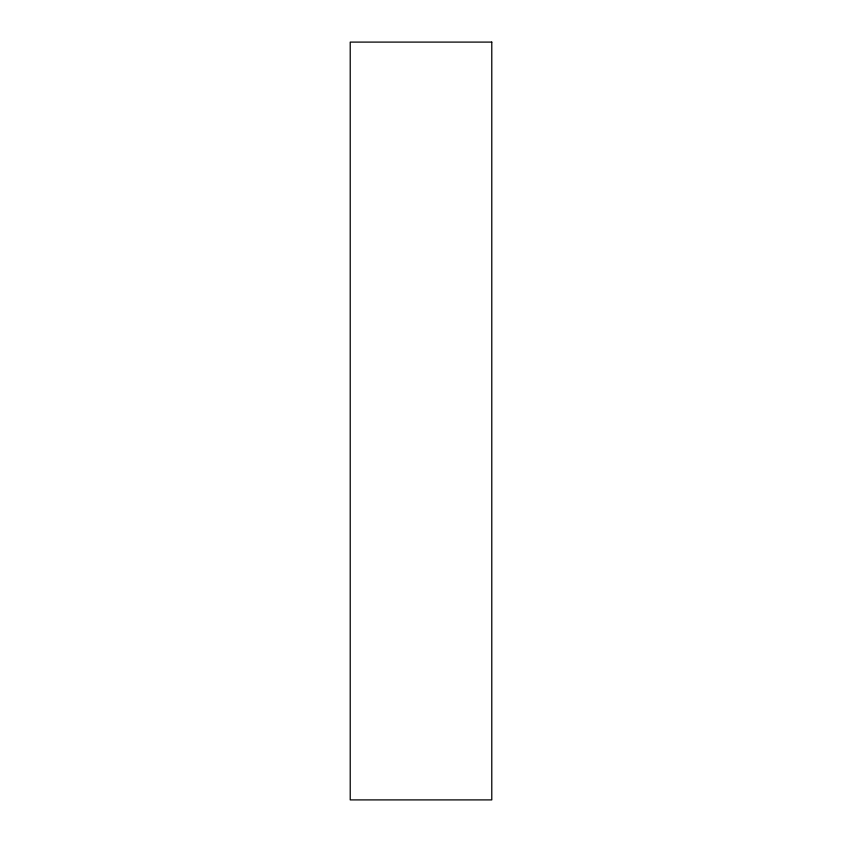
<?xml version="1.0" encoding="UTF-8"?>
<svg xmlns="http://www.w3.org/2000/svg" width="842" height="842" viewBox="0 0 842 842"><rect width="100%" height="100%" fill="white"/><g stroke="black" fill="none" stroke-linecap="round" stroke-linejoin="round"><path stroke-width="1.26" d="M491.781 42.1L350.219 42.1L350.219 799.9L491.781 799.9L491.781 42.1"/></g></svg>
